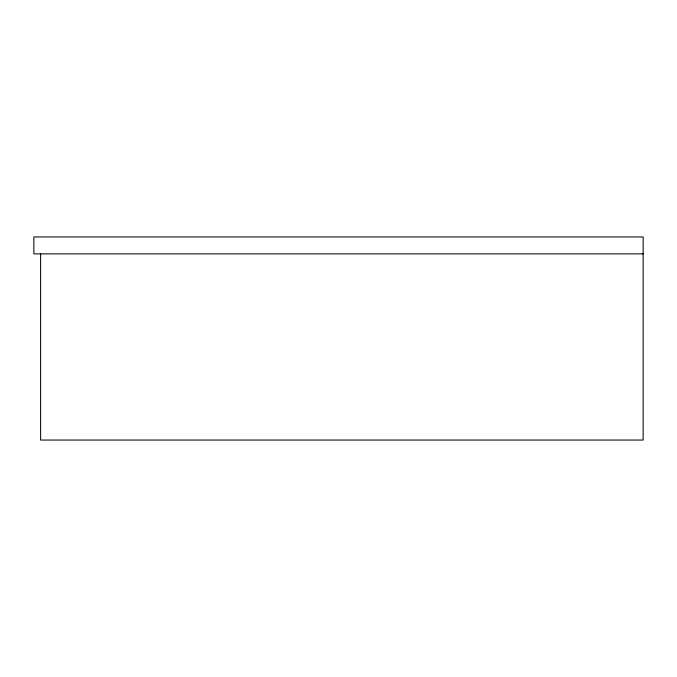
<?xml version="1.0" encoding="UTF-8"?>
<svg xmlns="http://www.w3.org/2000/svg" width="677" height="677" viewBox="0 0 677 677"><rect width="100%" height="100%" fill="white"/><g stroke="black" fill="none" stroke-linecap="round" stroke-linejoin="round"><path stroke-width="1.02" d="M643.15 253.875L33.85 253.875L33.85 236.95L643.15 236.95L643.15 440.05L40.62 440.05L40.62 253.875"/></g></svg>
